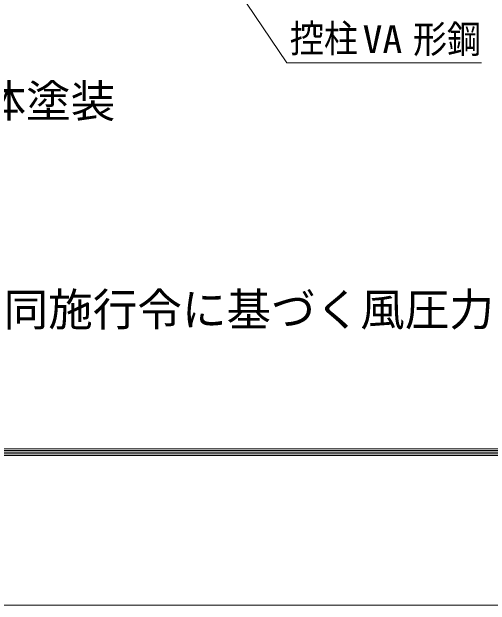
# Model space of a CAD drawing. Units: millimetres, scale not verified. Extents: x -4455 to 4455, y -3150 to 3150.
# Drawn here: x 1226 to 1973, y -3150 to -2224 of the extents above; entities that cross this region are included whole.
import ezdxf
from ezdxf.enums import TextEntityAlignment as Align

# ---------------------------------------------------------------- set-up
doc = ezdxf.new("R2010")
doc.units = ezdxf.units.MM
doc.header["$LTSCALE"] = 30
doc.layers.add('0-1_7詳細', color=7, linetype='Continuous', lineweight=18)
doc.layers.add('0-D_D-TTL', color=7, linetype='Continuous', lineweight=9)
doc.layers.add('0-E_D-TTL-TXT', color=7, linetype='Continuous')
doc.styles.add('ＭＳ ゴシック', font='')
doc.styles.get('ＭＳ ゴシック').set_extended_font_data('MS Gothic')

msp = doc.modelspace()

# ---------------------------------------------------------------- linework, layer by layer
at = {"layer": '0-1_7詳細', "lineweight": 9}
msp.add_lwpolyline([(1959.31, -2304.19), (1655.17, -2304.19), (1530.27, -2118.7)], dxfattribs=at)
at = {"layer": '0-D_D-TTL', "color": 2, "lineweight": 18}
msp.add_lwpolyline([(-4455.04, 3150.21), (4454.66, 3150.21), (4454.66, -3150.21), (-4455.04, -3150.21)], close=True, dxfattribs=at)
at = {"layer": '0-D_D-TTL'}
for points in [[(-4168.65, 2916.87), (4168.28, 2916.87), (4168.28, -2916.87), (-4168.65, -2916.87)], [(-4166, 2914.21), (4165.63, 2914.21), (4165.63, -2914.21), (-4166, -2914.21)], [(-4163.35, 2911.56), (4162.97, 2911.56), (4162.97, -2911.56), (-4163.35, -2911.56)], [(-4160.7, 2908.91), (4160.32, 2908.91), (4160.32, -2908.91), (-4160.7, -2908.91)], [(-4158.05, 2906.26), (4157.67, 2906.26), (4157.67, -2906.26), (-4158.05, -2906.26)]]:
    msp.add_lwpolyline(points, close=True, dxfattribs=at)

# ---------------------------------------------------------------- texts
at = {"layer": '0-1_7詳細', "color": 3, "style": 'ＭＳ ゴシック'}
for s, width, p in [('控柱', 0.9, (1659.9, -2300.63)), ('形鋼', 0.9, (1852.23, -2301.68)), ('VA', 1.05, (1773.6, -2301.84))]:
    msp.add_text(s, height=43.33, dxfattribs=dict(at, width=width)).set_placement(p, align=Align.BOTTOM_LEFT)
at = {"layer": '0-E_D-TTL-TXT', "style": 'ＭＳ ゴシック'}
for s, p in [('（仕\u3000\u3000様）主要部材：ポリエステル樹脂静電粉体塗装', (-352.81, -2404.53)), ('（設計条件）風荷重：昭和57年改正 建築基準法・同施行令に基づく風圧力に準拠。', (-352.81, -2729.76))]:
    msp.add_text(s, height=51.03, dxfattribs=at).set_placement(p, align=Align.BOTTOM_LEFT)

doc.saveas('drawing.dxf')
